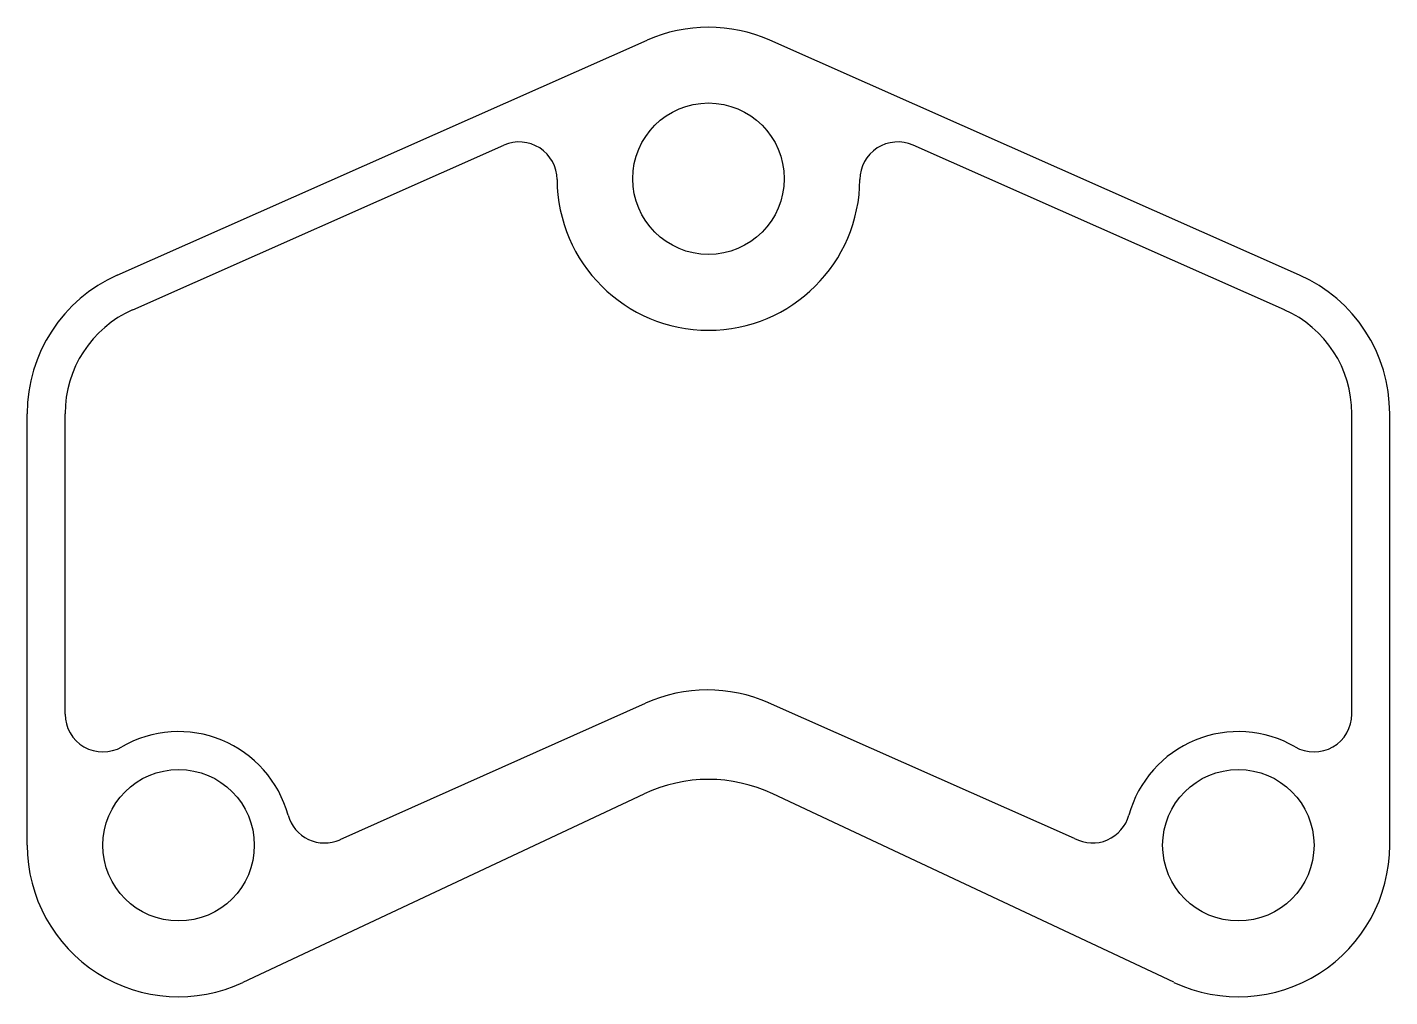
# Model space of a CAD drawing. Header units: millimetres. Extents: x 9.1 to 27.1, y 9.4 to 22.2.
import ezdxf

# ---------------------------------------------------------------- set-up
doc = ezdxf.new("R2010")
doc.units = ezdxf.units.MM
doc.layers.add('Contur', color=1, linetype='Continuous')

msp = doc.modelspace()

# ---------------------------------------------------------------- linework, layer by layer
at = {"layer": 'Contur'}
for p, q in [((10.285, 18.926), (17.285, 22.027)), ((25.905, 18.926), (18.905, 22.027)), ((10.488, 18.469), (15.393, 20.642)), ((25.703, 18.469), (20.798, 20.642)), ((9.095, 11.399), (9.095, 17.097)), ((9.595, 13.131), (9.595, 17.097)), ((26.595, 13.131), (26.595, 17.097)), ((27.095, 11.399), (27.095, 17.097)), ((13.228, 11.473), (17.264, 13.276)), ((22.932, 11.488), (18.89, 13.279)), ((11.946, 9.589), (17.245, 12.078)), ((24.245, 9.589), (18.946, 12.078))]:
    msp.add_line(p, q, dxfattribs=at)
for centre in [(18.095, 20.199), (11.095, 11.399), (25.095, 11.399)]:
    msp.add_circle(centre, 1, dxfattribs=at)
for centre, radius, start, end in [((18.095, 20.199), 2, 66.1039, 113.8961), ((15.595, 20.185), 0.5, 0.3179, 113.8961), ((20.595, 20.185), 0.5, 66.1039, 179.6821), ((18.095, 20.199), 2, 180.3179, 359.6821), ((11.095, 17.097), 2, 113.8961, 180), ((25.095, 17.097), 2, 0, 66.1039), ((11.095, 17.097), 1.5, 113.8961, 180), ((25.095, 17.097), 1.5, 0, 66.1039), ((18.08, 11.45), 2, 66.1039, 114.0777), ((10.095, 13.131), 0.5, 180, 300), ((26.095, 13.131), 0.5, 240, 360), ((11.095, 11.399), 1.5, 15.3722, 120), ((25.095, 11.399), 1.5, 60, 164.6278), ((18.095, 10.268), 2, 64.8332, 115.1668), ((13.024, 11.929), 0.5, 195.3722, 294.0777), ((23.167, 11.929), 0.5, 241.9951, 344.6278), ((11.095, 11.399), 2, 180, 295.1668), ((25.095, 11.399), 2, 244.8332, 0)]:
    msp.add_arc(centre, radius, start, end, dxfattribs=at)

doc.saveas('drawing.dxf')
